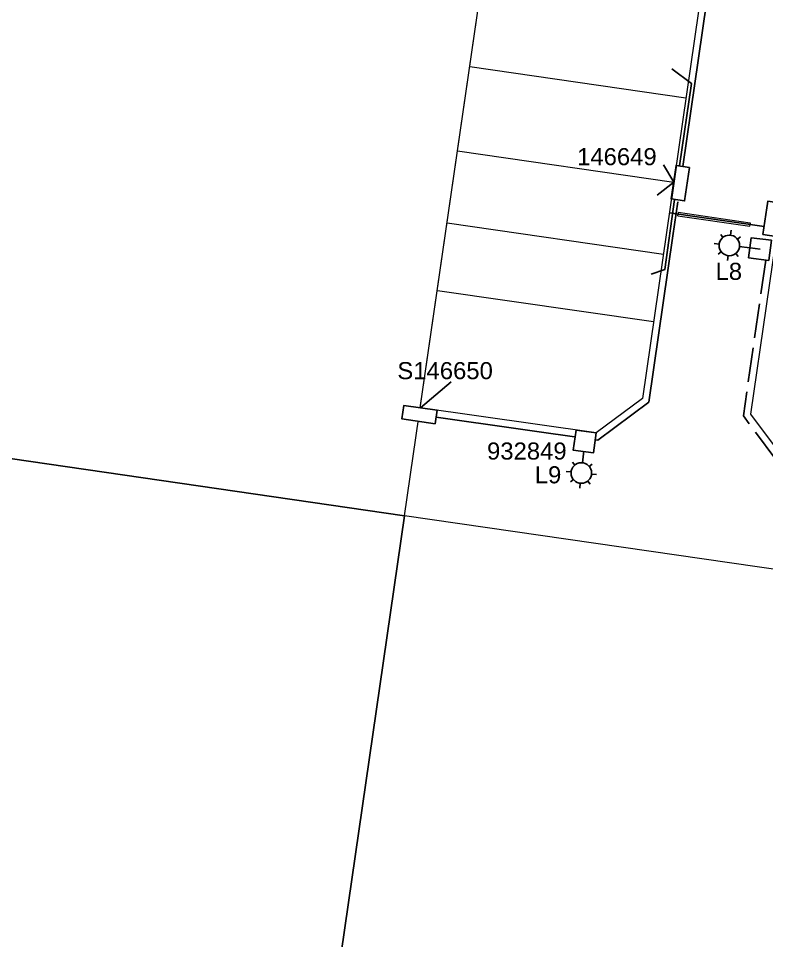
# Model space of a CAD drawing. Header units: metres. Extents: x 368 to 298975, y 411 to 6243625.
# Drawn here: x 296805.1 to 296914.6, y 6242035 to 6242170 of the extents above; entities that cross this region are included whole.
import ezdxf
from ezdxf.enums import TextEntityAlignment as Align

# ---------------------------------------------------------------- set-up
doc = ezdxf.new("R2010")
doc.units = ezdxf.units.M
doc.linetypes.add('Cable New OH', pattern=[6, 4, -2])
doc.linetypes.add('IE Trench LV', pattern=[6.5, 5, -1.5])
doc.layers.get('0').update_dxf_attribs({"color": 6})
doc.layers.add('Cadastre Developer_SP_NEW', color=2, linetype='Continuous', lineweight=5)
doc.layers.add('Cadastre Land Parcels_SP_EXT', color=250, linetype='Continuous', lineweight=5)
for name, color, linetype in [('Duct_SP_NEW', 2, 'Continuous'), ('Equip_LV_NEW', 2, 'Continuous'), ('Equip_SP_SL_NEW', 2, 'Continuous'), ('Mains_LV_NEW_T94', 2, 'Continuous'), ('Services_SP_NEW_UG', 2, 'Continuous'), ('SupportsUG_SP_LV_SL_NEW', 2, 'Continuous'), ('Trench_SP_NEW', 2, 'Continuous')]:
    doc.layers.add(name, color=color, linetype=linetype)
doc.styles.add('POLE_LABEL', font='arial.ttf')
doc.styles.add('SL_LABEL', font='arial.ttf')
doc.styles.get("Standard").update_dxf_attribs({"font": 'arial.ttf'})
doc.linetypes.add('IE Trench HV', pattern='A,7,-0.2,["/",Standard,S=3,R=0,X=0.6,Y=-1.4],-2.5', length=9.7)

# ---------------------------------------------------------------- blocks, each defined once
blk = doc.blocks.new('*U56')
for tag, flags, p in [('SUBURB', 9, (1.5, 0.2)), ('STREETNAME', 9, (1.5, 0)), ('Z', 1, (1.5, -0.6)), ('LOCATION', 9, (1.5, -0.2)), ('NOTES', 9, (1.5, -0.4))]:
    blk.add_attdef(tag, text='', height=0.2, dxfattribs=dict(flags=flags)).set_placement(p, align=Align.MIDDLE_LEFT)
blk.add_wipeout([(-2.47, 3), (2.47, 3), (2.47, 1.02), (-2.47, 1.02)])
at = {"lineweight": -3}
blk.add_lwpolyline([(-2.47, 3), (2.47, 3), (2.47, 1.02), (-2.47, 1.02)], close=True, dxfattribs=at)
for tag, height, flags, p in [('ASSET_NUM', 2.5, 8, (2, 4)), ('STREET_CODE', 0.2, 9, (1.5, 2)), ('OWNED_BY', 0.2, 9, (1.5, 1.8)), ('OPERATED_BY', 0.2, 9, (1.5, 1.6)), ('MAINTAINED_BY', 0.2, 9, (1.5, 1.4)), ('STATE', 0.2, 9, (1.5, 1.2)), ('SUPPORT_TYPE', 0.2, 9, (1.5, 1)), ('USAGE', 0.2, 9, (1.5, 0.8)), ('LEGEND', 0.2, 9, (1.5, 0.6)), ('PARENT', 0.2, 9, (1.5, 0.4))]:
    blk.add_attdef(tag, text='', height=height, dxfattribs=dict(flags=flags)).set_placement(p, align=Align.MIDDLE_LEFT)
blk = doc.blocks.new('COLUMN_NEW')
for tag, flags, p in [('Z', 1, (1.5, -2.8)), ('NOTES', 9, (1.5, -2.4)), ('LABEL_ALIGNMENT', 9, (1.5, -2.6))]:
    blk.add_attdef(tag, text='', height=0.2, dxfattribs=dict(flags=flags)).set_placement(p, align=Align.MIDDLE_LEFT)
blk.add_wipeout([(-1.485, -1.485), (1.485, -1.485), (1.485, 1.485), (-1.485, 1.485)])
at = {"lineweight": -3}
blk.add_lwpolyline([(-1.485, -1.485), (1.485, -1.485), (1.485, 1.485), (-1.485, 1.485)], close=True, dxfattribs=at)
for tag, height, flags, p in [('ASSET_NUM', 2.5, 8, (2, 2)), ('STREET_CODE', 0.2, 9, (1.5, 0)), ('OWNED_BY', 0.2, 9, (1.5, -0.4)), ('OPERATED_BY', 0.2, 9, (1.5, -0.6)), ('STATE', 0.2, 9, (1.5, -1)), ('COLUMN_TYPE', 0.2, 9, (1.5, -0.2)), ('USAGE', 0.2, 9, (1.5, -1.2)), ('MAINTAINED_BY', 0.2, 9, (1.5, -0.8)), ('LEGEND', 0.2, 9, (1.5, -1.4)), ('SUBURB', 0.2, 9, (1.5, -1.8)), ('STREETNAME', 0.2, 9, (1.5, -2)), ('PARENT', 0.2, 9, (1.5, -1.6)), ('LOCATION', 0.2, 9, (1.5, -2.2))]:
    blk.add_attdef(tag, text='', height=height, dxfattribs=dict(flags=flags)).set_placement(p, align=Align.MIDDLE_LEFT)
at = {"style": 'POLE_LABEL', "flags": 9}
blk.add_attdef('STRUCTURE_PLANT_NUMBER', text='', height=0.2, dxfattribs=at).set_placement((1.5, 0.242), align=Align.MIDDLE_LEFT)
blk = doc.blocks.new('*U81')
blk.add_line((0, 0), (0, 0))
at = {"style": 'SL_LABEL'}
for tag, height, flags, p in [('ASSET_NUM', 2.5, 8, (2, 2)), ('STREET_CODE', 0.2, 9, (0, -0.2))]:
    blk.add_attdef(tag, text='', height=height, dxfattribs=dict(at, flags=flags)).set_placement(p, align=Align.MIDDLE_LEFT)
for tag, p, flags in [('Z', (0, 0), 1), ('OPERATED_BY', (0, -9.61), 9)]:
    blk.add_attdef(tag, p, '', height=0.2, dxfattribs=dict(flags=flags))
at = {"flags": 9}
for tag, p in [('CONSTRUCTED_VOLTAGE', (0, -0.4)), ('CONTROL_TYPE', (0, -0.6)), ('OPERATING_VOLTAGE', (0, -1.4)), ('LANTERN_PURPOSE', (0, -0.8)), ('LANTERN_TYPE', (0, -1)), ('NO_PHASES', (0, -1.2)), ('LREPLACE', (0, -7.8)), ('LTYPE', (0, -8)), ('LTYPEVOCAB', (0, -8.2)), ('SUBURB', (0, -8.6)), ('STREETNAME', (0, -8.8)), ('LEGEND', (0, -8.4)), ('LOCATION', (0, -9)), ('NOTES', (0, -9.2)), ('MAINTAINED_BY', (0, -9.86))]:
    blk.add_attdef(tag, text='', height=0.2, dxfattribs=at).set_placement(p, align=Align.MIDDLE_LEFT)
blk.add_wipeout([(-0.74, -6.85), (-2.1, -5.91), (-2.73, -4.37), (-1.79, -3), (-0.24, -2.27), (1.11, -3.32), (1.74, -4.85), (0.8, -6.22)])
for p, q in [((0, 0), (-0.34, -3.12)), ((-1.79, -3), (-1.44, -3.44)), ((1.11, -3.32), (0.67, -3.67)), ((-1.99, -4.45), (-2.73, -4.37)), ((1.74, -4.85), (1, -4.77)), ((-2.1, -5.91), (-1.66, -5.55)), ((-0.66, -6.1), (-0.74, -6.85)), ((0.8, -6.22), (0.45, -5.78))]:
    blk.add_line(p, q)
blk.add_circle((-0.5, -4.61), 1.5)
for tag, height, flags, p in [('ORIENTATION', 0.2, 9, (0, -1.6)), ('OWNED_BY', 0.2, 9, (0, -1.8)), ('STATE', 0.2, 9, (0, -2)), ('CEXIST', 0.2, 9, (0, -2.4)), ('CNEW', 0.2, 9, (0, -2.6)), ('CNUMBER', 0.2, 9, (0, -2.8)), ('USAGE', 0.2, 9, (0, -2.2)), ('LNUMBER', 2.5, 8, (1.2, -2.8)), ('CREMOVE', 0.2, 9, (0, -3)), ('CREPLACE', 0.2, 9, (0, -3.2)), ('LKINGHEIGHT', 0.2, 9, (0, -3.4)), ('LBRACKET', 0.2, 9, (0, -3.6)), ('LBRACKETVOCAB', 0.2, 9, (0, -3.8)), ('LCATEGORY', 0.2, 9, (0, -4)), ('LCHARGE1', 0.2, 9, (0, -4.2)), ('LCHARGE1PERCENT', 0.2, 9, (0, -4.4)), ('LCHARGE2', 0.2, 9, (0, -4.6)), ('LCHARGE2PERCENT', 0.2, 9, (0, -4.8)), ('LCHARGE3', 0.2, 9, (0, -5)), ('LCHARGE3PERCENT', 0.2, 9, (0, -5.2)), ('LEXIST', 0.2, 9, (0, -5.4)), ('LLAMP', 0.2, 9, (0, -5.6)), ('LLAMPVOCAB', 0.2, 9, (0, -5.8)), ('LMAST', 0.2, 9, (0, -6)), ('LMASTVOCAB', 0.2, 9, (0, -6.2)), ('LNEW', 0.2, 9, (0, -6.4)), ('LANTNUMBER', 0.2, 9, (0, -6.6)), ('LOUTREACH', 0.2, 9, (0, -7)), ('LOUTREACHVOCAB', 0.2, 9, (0, -7.2)), ('LRATECODE', 0.2, 9, (0, -7.4)), ('LREMOVE', 0.2, 9, (0, -7.6))]:
    blk.add_attdef(tag, text='', height=height, dxfattribs=dict(flags=flags)).set_placement(p, align=Align.MIDDLE_LEFT)
blk = doc.blocks.new('*U82')
blk.add_line((0, 0), (0, 0))
at = {"style": 'SL_LABEL'}
for tag, height, flags, p in [('ASSET_NUM', 2.5, 8, (2, 2)), ('STREET_CODE', 0.2, 9, (0, -0.2))]:
    blk.add_attdef(tag, text='', height=height, dxfattribs=dict(at, flags=flags)).set_placement(p, align=Align.MIDDLE_LEFT)
for tag, p, flags in [('Z', (0, 0), 1), ('OPERATED_BY', (0, -9.61), 9)]:
    blk.add_attdef(tag, p, '', height=0.2, dxfattribs=dict(flags=flags))
for tag, height, flags, p in [('CONSTRUCTED_VOLTAGE', 0.2, 9, (0, -0.4)), ('CONTROL_TYPE', 0.2, 9, (0, -0.6)), ('OPERATING_VOLTAGE', 0.2, 9, (0, -1.4)), ('LANTERN_PURPOSE', 0.2, 9, (0, -0.8)), ('LANTERN_TYPE', 0.2, 9, (0, -1)), ('NO_PHASES', 0.2, 9, (0, -1.2)), ('ORIENTATION', 0.2, 9, (0, -1.6)), ('OWNED_BY', 0.2, 9, (0, -1.8)), ('STATE', 0.2, 9, (0, -2)), ('CEXIST', 0.2, 9, (0, -2.4)), ('CNEW', 0.2, 9, (0, -2.6)), ('CNUMBER', 0.2, 9, (0, -2.8)), ('USAGE', 0.2, 9, (0, -2.2)), ('LNUMBER', 2.5, 8, (1.2, -2.8)), ('CREMOVE', 0.2, 9, (0, -3)), ('CREPLACE', 0.2, 9, (0, -3.2)), ('LKINGHEIGHT', 0.2, 9, (0, -3.4)), ('LBRACKET', 0.2, 9, (0, -3.6)), ('LBRACKETVOCAB', 0.2, 9, (0, -3.8)), ('LCATEGORY', 0.2, 9, (0, -4)), ('LCHARGE1', 0.2, 9, (0, -4.2)), ('LCHARGE1PERCENT', 0.2, 9, (0, -4.4)), ('LCHARGE2', 0.2, 9, (0, -4.6)), ('LCHARGE2PERCENT', 0.2, 9, (0, -4.8)), ('LCHARGE3', 0.2, 9, (0, -5)), ('LCHARGE3PERCENT', 0.2, 9, (0, -5.2)), ('LEXIST', 0.2, 9, (0, -5.4)), ('LLAMP', 0.2, 9, (0, -5.6)), ('LLAMPVOCAB', 0.2, 9, (0, -5.8)), ('LMAST', 0.2, 9, (0, -6)), ('LMASTVOCAB', 0.2, 9, (0, -6.2)), ('LNEW', 0.2, 9, (0, -6.4)), ('LANTNUMBER', 0.2, 9, (0, -6.6)), ('LOUTREACH', 0.2, 9, (0, -7)), ('LOUTREACHVOCAB', 0.2, 9, (0, -7.2)), ('LRATECODE', 0.2, 9, (0, -7.4)), ('LREMOVE', 0.2, 9, (0, -7.6)), ('LREPLACE', 0.2, 9, (0, -7.8)), ('LTYPE', 0.2, 9, (0, -8)), ('LTYPEVOCAB', 0.2, 9, (0, -8.2)), ('SUBURB', 0.2, 9, (0, -8.6)), ('STREETNAME', 0.2, 9, (0, -8.8)), ('LEGEND', 0.2, 9, (0, -8.4)), ('LOCATION', 0.2, 9, (0, -9)), ('NOTES', 0.2, 9, (0, -9.2)), ('MAINTAINED_BY', 0.2, 9, (0, -9.86))]:
    blk.add_attdef(tag, text='', height=height, dxfattribs=dict(flags=flags)).set_placement(p, align=Align.MIDDLE_LEFT)
blk.add_wipeout([(-6.72, 0.79), (-5.76, 2.15), (-4.22, 2.76), (-2.87, 1.81), (-2.15, 0.25), (-3.21, -1.09), (-4.75, -1.7), (-6.11, -0.75)])
for p, q in [((-4.31, 2.02), (-4.22, 2.76)), ((-5.76, 2.15), (-5.42, 1.71)), ((-2.87, 1.81), (-3.31, 1.46)), ((-5.98, 0.71), (-6.72, 0.79)), ((0, 0), (-3, 0.35)), ((-6.11, -0.75), (-5.67, -0.4)), ((-4.75, -1.7), (-4.66, -0.96)), ((-3.21, -1.09), (-3.56, -0.65))]:
    blk.add_line(p, q)
blk.add_circle((-4.49, 0.53), 1.5)

msp = doc.modelspace()

# ---------------------------------------------------------------- linework, layer by layer
at = {"layer": 'Cadastre Developer_SP_NEW', "color": 2, "flags": 128}
for points in [[(296871.18, 6242162.94), (296902.82, 6242158.36)], [(296867.86, 6242140.05), (296899.51, 6242135.48)], [(296866.43, 6242130.16), (296898.08, 6242125.58)]]:
    msp.add_lwpolyline(points, dxfattribs=at)
at = {"layer": 'Cadastre Land Parcels_SP_EXT', "linetype": 'Continuous'}
for points in [[(296883.27, 6242246.4), (296803.66, 6242257.94), (296782.03, 6242108.71), (296861.64, 6242097.17), (296883.27, 6242246.4)], [(296861.64, 6242097.17), (296782.03, 6242108.71), (296760.38, 6241959.42), (296840, 6241947.87), (296861.64, 6242097.17)], [(296941.26, 6242085.63), (296861.64, 6242097.17), (296840, 6241947.87), (296919.62, 6241936.33), (296941.26, 6242085.63)]]:
    msp.add_lwpolyline(points, close=True, dxfattribs=at)
at = {"layer": 'Duct_SP_NEW', "lineweight": 0}
for p, q in [((296901.62, 6242141.08, -69.48), (296901.66, 6242141.34, -69.48)), ((296901.62, 6242141.08, -69.48), (296912.17, 6242139.56, -69.48)), ((296901.7, 6242141.6, -69.48), (296901.66, 6242141.34, -69.48)), ((296901.7, 6242141.6, -69.48), (296912.24, 6242140.07, -69.48)), ((296912.17, 6242139.56, -69.48), (296912.2, 6242139.81, -69.48)), ((296912.24, 6242140.07, -69.48), (296912.2, 6242139.81, -69.48))]:
    msp.add_line(p, q, dxfattribs=at)
at = {"layer": 'Trench_SP_NEW', "linetype": 'IE Trench LV', "flags": 128}
msp.add_lwpolyline([(296900.9, 6242138.16), (296901.66, 6242143.4)], dxfattribs=at)
at = {"layer": 'Trench_SP_NEW', "linetype": 'IE Trench HV', "elevation": -69.48, "flags": 128}
msp.add_lwpolyline([(296914.27, 6242139.52), (296900.42, 6242141.52)], dxfattribs=at)
at = {"layer": 'Trench_SP_NEW', "linetype": 'IE Trench HV', "flags": 128}
msp.add_lwpolyline([(296900.9, 6242138.16), (296897.38, 6242113.8), (296889.92, 6242108.22), (296866.27, 6242111.61)], dxfattribs=at)
at = {"layer": 'Trench_SP_NEW', "linetype": 'IE Trench LV', "elevation": -69.48, "flags": 128}
msp.add_lwpolyline([(296914.51, 6242134.6), (296911.22, 6242111.79), (296916.8, 6242104.33), (297017.46, 6242089.77), (297024.97, 6242095.39)], dxfattribs=at)

# ---------------------------------------------------------------- next in the draw order: block references
at = {"layer": 'Equip_LV_NEW'}
ref = msp.add_blockref('*U56', (296900.01, 6242146.15), dxfattribs=dict(at, rotation=261.6131647951766))
ref.add_attrib('ASSET_NUM', '146649', dxfattribs={"layer": '0', "height": 2.5}).set_placement((296886.88, 6242149.74), align=Align.MIDDLE_LEFT)
ref = msp.add_blockref('*U56', (296917.42, 6242140.35, -69.48), dxfattribs=dict(at, rotation=81.49011062401551))
ref.add_attrib('ASSET_NUM', '146642', dxfattribs={"layer": '0', "height": 2.5}).set_placement((296918, 6242140.66, -69.48), align=Align.MIDDLE_LEFT)
ref = msp.add_blockref('*U56', (296864.11, 6242113.96), dxfattribs=dict(at, rotation=171.7906858017839))
ref.add_attrib('ASSET_NUM', 'S146650', dxfattribs={"layer": '0', "height": 2.5}).set_placement((296860.57, 6242118.41), align=Align.MIDDLE_LEFT)
at = {"layer": 'Equip_SP_SL_NEW', "linetype": 'Cable New OH', "lineweight": 0}
ref = msp.add_blockref('*U81', (296888, 6242108.03, -120.03), dxfattribs=at)
ref.add_attrib('ASSET_NUM', 'L9', dxfattribs={"layer": '0', "height": 2.5, "style": 'SL_LABEL'}).set_placement((296880.69, 6242103.16, -120.03), align=Align.MIDDLE_LEFT)

# ---------------------------------------------------------------- next in the draw order: linework, layer by layer
at = {"layer": 'Cadastre Developer_SP_NEW', "color": 2, "flags": 128}
msp.add_lwpolyline([(296869.39, 6242150.58), (296901.03, 6242146)], dxfattribs=at)
at = {"layer": 'Mains_LV_NEW_T94', "color": 2, "flags": 128}
msp.add_lwpolyline([(296901.86, 6242148.38), (296903.61, 6242160.46), (296900.74, 6242162.58)], dxfattribs=at)
at = {"layer": 'Services_SP_NEW_UG', "color": 2, "flags": 128}
for points in [[(296901.02, 6242146), (296899.53, 6242148.56)], [(296901.02, 6242146), (296898.59, 6242144.12)], [(296901.16, 6242143.48), (296899.73, 6242133.22), (296897.73, 6242132.52)], [(296863.96, 6242112.95), (296868.47, 6242116.75)]]:
    msp.add_lwpolyline(points, dxfattribs=at)
at = {"layer": 'Trench_SP_NEW', "linetype": 'IE Trench HV', "flags": 128}
msp.add_lwpolyline([(296902.36, 6242148.3), (296908.7, 6242192.21)], dxfattribs=at)

# ---------------------------------------------------------------- next in the draw order: block references
at = {"layer": 'SupportsUG_SP_LV_SL_NEW'}
ref = msp.add_blockref('COLUMN_NEW', (296913.66, 6242136.21, -69.48), dxfattribs=dict(at, rotation=82.63383229028042))
ref.add_attrib('ASSET_NUM', '932847', dxfattribs={"layer": '0', "height": 2.5}).set_placement((296918.1, 6242130.27, -69.48), align=Align.MIDDLE_LEFT)
ref = msp.add_blockref('COLUMN_NEW', (296888, 6242108.03, -120.03), dxfattribs=dict(at, rotation=172.2441112810535))
ref.add_attrib('ASSET_NUM', '932849', dxfattribs={"layer": '0', "height": 2.5}).set_placement((296873.7, 6242106.64, -120.03), align=Align.MIDDLE_LEFT)

# ---------------------------------------------------------------- next in the draw order: linework, layer by layer
at = {"layer": 'Cadastre Developer_SP_NEW', "color": 2, "flags": 128}
msp.add_lwpolyline([(296883.28, 6242246.4), (296908.96, 6242242.69), (296914.04, 6242235.9), (296896.45, 6242114.35), (296889.68, 6242109.3), (296863.93, 6242112.96), (296883.27, 6242246.4)], dxfattribs=at)
at = {"layer": 'Cadastre Developer_SP_NEW', "color": 2, "elevation": -69.48, "flags": 128}
msp.add_lwpolyline([(296991.35, 6242155.08), (296925.93, 6242164.54), (296919.14, 6242159.47), (296912.28, 6242112.06), (296917.36, 6242105.26)], dxfattribs=at)

# ---------------------------------------------------------------- next in the draw order: block references
at = {"layer": 'Equip_SP_SL_NEW', "linetype": 'Cable New OH', "lineweight": 0}
ref = msp.add_blockref('*U82', (296913.66, 6242136.21, -69.48), dxfattribs=at)
ref.add_attrib('ASSET_NUM', 'L8', dxfattribs={"layer": '0', "height": 2.5, "style": 'SL_LABEL'}).set_placement((296907.15, 6242132.95, -69.48), align=Align.MIDDLE_LEFT)

doc.saveas('drawing.dxf')
